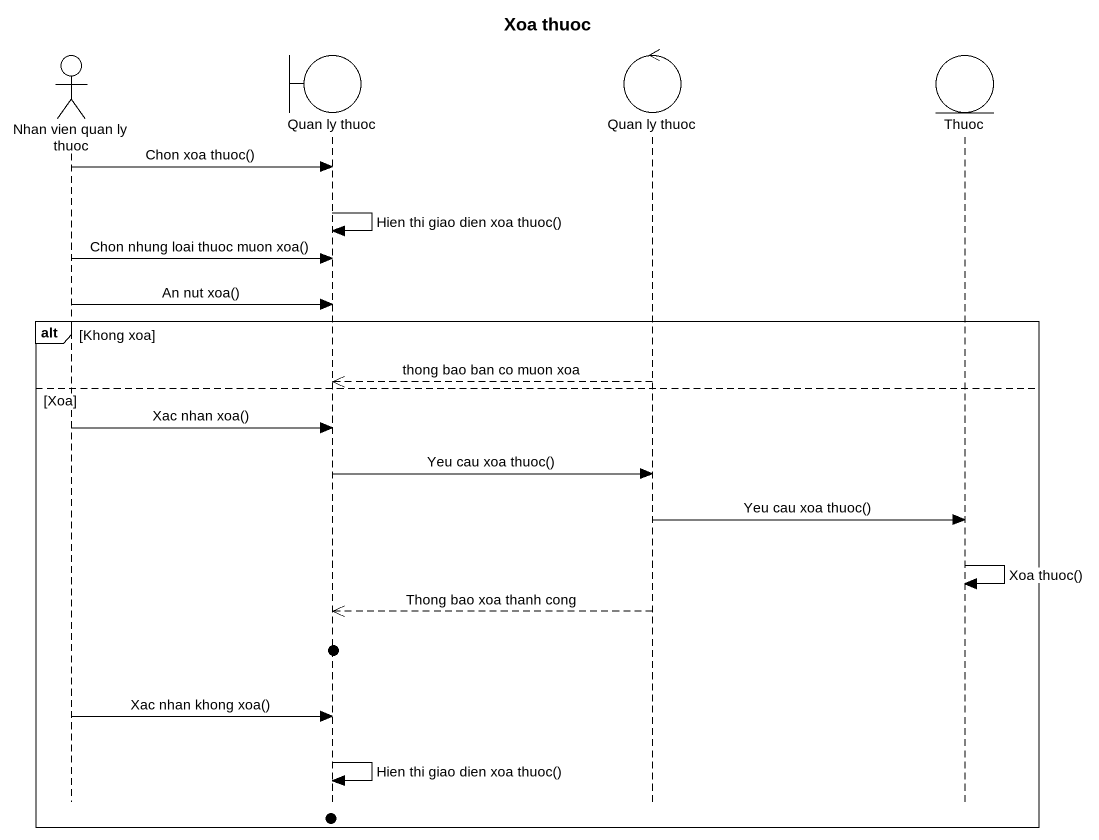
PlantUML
@startuml
title Xoa thuoc
hide footbox
actor "Nhan vien quan ly thuoc" as Nhan_vien_quan_ly_thuoc
boundary "Quan ly thuoc" as Quan_ly_thuoc
control "Quan ly thuoc" as Quan_ly_thuoc_2
entity Thuoc

Nhan_vien_quan_ly_thuoc -> Quan_ly_thuoc : Chon xoa thuoc()
Quan_ly_thuoc -> Quan_ly_thuoc : Hien thi giao dien xoa thuoc()
Nhan_vien_quan_ly_thuoc -> Quan_ly_thuoc : Chon nhung loai thuoc muon xoa()
Nhan_vien_quan_ly_thuoc -> Quan_ly_thuoc : An nut xoa()
alt Khong xoa
  Quan_ly_thuoc_2 -->> Quan_ly_thuoc : thong bao ban co muon xoa
else Xoa
  Nhan_vien_quan_ly_thuoc -> Quan_ly_thuoc : Xac nhan xoa()
  Quan_ly_thuoc -> Quan_ly_thuoc_2 : Yeu cau xoa thuoc()
  Quan_ly_thuoc_2 -> Thuoc : Yeu cau xoa thuoc()
  Thuoc -> Thuoc : Xoa thuoc()
  Quan_ly_thuoc_2 -->> Quan_ly_thuoc : Thong bao xoa thanh cong
  Nhan_vien_quan_ly_thuoc -> Quan_ly_thuoc : Xac nhan khong xoa()
  Quan_ly_thuoc -> Quan_ly_thuoc : Hien thi giao dien xoa thuoc()
end
@enduml
